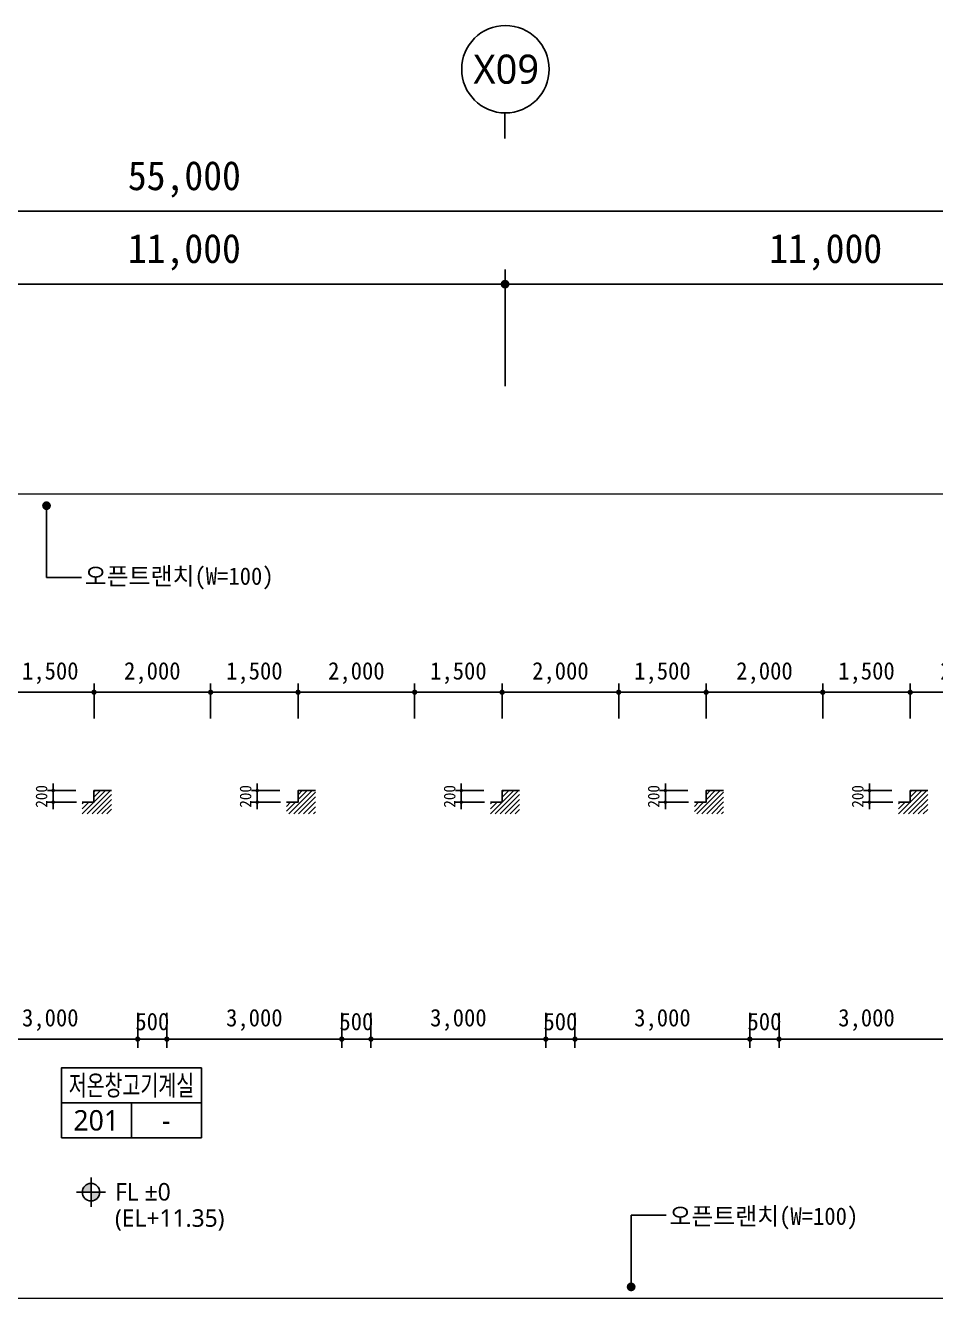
# Model space of a CAD drawing. Header units: inches. Extents: x 3675 to 732988, y -33059 to 70575.
# Drawn here: x 570137 to 585748, y 47293 to 69131 of the extents above; entities that cross this region are included whole.
import ezdxf
from ezdxf.enums import TextEntityAlignment as Align

# ---------------------------------------------------------------- set-up
doc = ezdxf.new("R2010")
doc.units = ezdxf.units.IN
doc.header["$MEASUREMENT"] = 0
doc.linetypes.add('CEN', pattern=[62, 60, -1, 0, -1])
doc.layers.get('0').update_dxf_attribs({"linetype": 'CONTINUOUS'})
for name, color, linetype, lineweight in [('A-AXIS-BUBL', 7, 'CONTINUOUS', 25), ('A-AXIS-LINE', 1, 'CEN', 15), ('A-DIMS', 7, 'CONTINUOUS', 25), ('A-MKXS-LEAD', 7, 'CONTINUOUS', 25), ('A-MKXS-TEXT1', 3, 'CONTINUOUS', 25), ('A-MKXX-NAME', 3, 'CONTINUOUS', 25), ('A-MKXX-SYMB', 7, 'CONTINUOUS', 25), ('A-XXXX-HATC', 8, 'CONTINUOUS', 18), ('A-XXXX-SYMB', 7, 'CONTINUOUS', 25), ('A-XXXX-TXT2', 3, 'CONTINUOUS', 25)]:
    doc.layers.add(name, color=color, linetype=linetype, lineweight=lineweight)
doc.styles.add('HY울릉도L', font='H2GTRE.TTF')
doc.styles.add('돋움체', font='')
doc.styles.add('맑은고딕', font='malgun.ttf')
doc.styles.get('돋움체').set_extended_font_data('DotumChe')
doc.dimstyles.new('CDIM', dxfattribs={"dimtxt": 2, "dimasz": 0.6, "dimexe": 1, "dimexo": 1, "dimgap": 1, "dimtad": 1, "dimdec": 0, "dimrnd": 0.5, "dimzin": 0, "dimdsep": 32, "dimlunit": 6, "dimtxsty": 'HY울릉도L', "dimblk1": '_CIDOT', "dimblk2": '_CIDOT', "dimsah": 1, "dimcen": 4.5, "dimclrd": 2, "dimclre": 2, "dimclrt": 7, "dimadec": 0, "dimazin": 0, "dimtfac": 1, "dimtdec": 0, "dimtix": 1, "dimtmove": 2, "dimatfit": 1, "dimldrblk": '_CIDOT', "dimfxl": 1, "dimtolj": 1, "dimtzin": 0, "dimlwd": -1, "dimarcsym": 0})

# ---------------------------------------------------------------- blocks, each defined once
blk = doc.blocks.new('_CIDOT')
at = {"color": 0, "linetype": 'ByBlock'}
blk.add_line((2, 0), (-1, 0), dxfattribs=at)
at = {"color": 0, "linetype": 'ByBlock', "const_width": 0.5}
blk.add_lwpolyline([(-0.25, 0, 1), (0.25, 0, 1)], format="xyb", close=True, dxfattribs=at)
blk = doc.blocks.new('*D437')
at = {"layer": 'A-DIMS', "lineweight": -2, "transparency": 16777216}
for p, q in [((545363, 62943), (545363, 66193)), ((600363, 62943), (600363, 66193))]:
    blk.add_line(p, q, dxfattribs=at)
at = {"layer": 'A-DIMS', "transparency": 16777216}
blk.add_line((545513, 65943), (600213, 65943), dxfattribs=at)
at = {"layer": 'A-DIMS', "transparency": 16777216, "xscale": 150, "yscale": 150, "zscale": 150, "rotation": 180}
blk.add_blockref('_CIDOT', (545363, 65943), dxfattribs=at)
at = {"layer": 'A-DIMS', "transparency": 16777216, "xscale": 150, "yscale": 150, "zscale": 150}
blk.add_blockref('_CIDOT', (600363, 65943), dxfattribs=at)
at = {"layer": 'A-DIMS', "color": 3, "transparency": 16777216, "insert": (572863, 66491), "char_height": 500, "attachment_point": 5, "style": '돋움체'}
blk.add_mtext('\\A1;55,000', dxfattribs=at)
blk = doc.blocks.new('*D439')
at = {"layer": 'A-DIMS', "lineweight": -2, "transparency": 16777216}
for p, q in [((578363, 62943), (578363, 64943)), ((589363, 62943), (589363, 64943))]:
    blk.add_line(p, q, dxfattribs=at)
at = {"layer": 'A-DIMS', "transparency": 16777216}
blk.add_line((578513, 64693), (589213, 64693), dxfattribs=at)
at = {"layer": 'A-DIMS', "transparency": 16777216, "xscale": 150, "yscale": 150, "zscale": 150, "rotation": 180}
blk.add_blockref('_CIDOT', (578363, 64693), dxfattribs=at)
at = {"layer": 'A-DIMS', "transparency": 16777216, "xscale": 150, "yscale": 150, "zscale": 150}
blk.add_blockref('_CIDOT', (589363, 64693), dxfattribs=at)
at = {"layer": 'A-DIMS', "color": 3, "transparency": 16777216, "insert": (583863, 65241), "char_height": 500, "attachment_point": 5, "style": '돋움체'}
blk.add_mtext('\\A1;11,000', dxfattribs=at)
blk = doc.blocks.new('*D440')
at = {"layer": 'A-DIMS', "lineweight": -2, "transparency": 16777216}
for p, q in [((567363, 62943), (567363, 64943)), ((578363, 62943), (578363, 64943))]:
    blk.add_line(p, q, dxfattribs=at)
at = {"layer": 'A-DIMS', "transparency": 16777216}
blk.add_line((578213, 64693), (567513, 64693), dxfattribs=at)
at = {"layer": 'A-DIMS', "transparency": 16777216, "xscale": 150, "yscale": 150, "zscale": 150, "rotation": 180}
blk.add_blockref('_CIDOT', (567363, 64693), dxfattribs=at)
at = {"layer": 'A-DIMS', "transparency": 16777216, "xscale": 150, "yscale": 150, "zscale": 150}
blk.add_blockref('_CIDOT', (578363, 64693), dxfattribs=at)
at = {"layer": 'A-DIMS', "color": 3, "transparency": 16777216, "insert": (572863, 65241), "char_height": 500, "attachment_point": 5, "style": '돋움체'}
blk.add_mtext('\\A1;11,000', dxfattribs=at)
blk = doc.blocks.new('*D751')
at = {"layer": 'A-DIMS', "transparency": 16777216}
for p, q in [((584613, 56067), (584613, 56127)), ((584613, 55807), (584613, 56007)), ((584613, 55747), (584613, 55687))]:
    blk.add_line(p, q, dxfattribs=at)
at = {"layer": 'A-DIMS', "lineweight": -2, "transparency": 16777216}
for p, q in [((585000, 56007), (584513, 56007)), ((585013, 55807), (584513, 55807))]:
    blk.add_line(p, q, dxfattribs=at)
at = {"layer": 'A-DIMS', "transparency": 16777216, "xscale": 60, "yscale": 60, "zscale": 60}
for p, rotation in [((584613, 56007), 270), ((584613, 55807), 90)]:
    blk.add_blockref('_CIDOT', p, dxfattribs=dict(at, rotation=rotation))
at = {"layer": 'A-DIMS', "color": 3, "transparency": 16777216, "insert": (584413, 55907), "char_height": 200, "attachment_point": 5, "rotation": 90, "style": '돋움체'}
blk.add_mtext('\\A1;200', dxfattribs=at)
blk = doc.blocks.new('*D752')
at = {"layer": 'A-DIMS', "transparency": 16777216}
for p, q in [((581113, 56067), (581113, 56127)), ((581113, 55807), (581113, 56007)), ((581113, 55747), (581113, 55687))]:
    blk.add_line(p, q, dxfattribs=at)
at = {"layer": 'A-DIMS', "lineweight": -2, "transparency": 16777216}
for p, q in [((581500, 56007), (581013, 56007)), ((581513, 55807), (581013, 55807))]:
    blk.add_line(p, q, dxfattribs=at)
at = {"layer": 'A-DIMS', "transparency": 16777216, "xscale": 60, "yscale": 60, "zscale": 60}
for p, rotation in [((581113, 56007), 270), ((581113, 55807), 90)]:
    blk.add_blockref('_CIDOT', p, dxfattribs=dict(at, rotation=rotation))
at = {"layer": 'A-DIMS', "color": 3, "transparency": 16777216, "insert": (580913, 55907), "char_height": 200, "attachment_point": 5, "rotation": 90, "style": '돋움체'}
blk.add_mtext('\\A1;200', dxfattribs=at)
blk = doc.blocks.new('*D753')
at = {"layer": 'A-DIMS', "transparency": 16777216}
for p, q in [((577613, 56067), (577613, 56127)), ((577613, 55807), (577613, 56007)), ((577613, 55747), (577613, 55687))]:
    blk.add_line(p, q, dxfattribs=at)
at = {"layer": 'A-DIMS', "lineweight": -2, "transparency": 16777216}
for p, q in [((578000, 56007), (577513, 56007)), ((578013, 55807), (577513, 55807))]:
    blk.add_line(p, q, dxfattribs=at)
at = {"layer": 'A-DIMS', "transparency": 16777216, "xscale": 60, "yscale": 60, "zscale": 60}
for p, rotation in [((577613, 56007), 270), ((577613, 55807), 90)]:
    blk.add_blockref('_CIDOT', p, dxfattribs=dict(at, rotation=rotation))
at = {"layer": 'A-DIMS', "color": 3, "transparency": 16777216, "insert": (577413, 55907), "char_height": 200, "attachment_point": 5, "rotation": 90, "style": '돋움체'}
blk.add_mtext('\\A1;200', dxfattribs=at)
blk = doc.blocks.new('*D754')
at = {"layer": 'A-DIMS', "transparency": 16777216}
for p, q in [((574113, 56067), (574113, 56127)), ((574113, 55807), (574113, 56007)), ((574113, 55747), (574113, 55687))]:
    blk.add_line(p, q, dxfattribs=at)
at = {"layer": 'A-DIMS', "lineweight": -2, "transparency": 16777216}
for p, q in [((574500, 56007), (574013, 56007)), ((574513, 55807), (574013, 55807))]:
    blk.add_line(p, q, dxfattribs=at)
at = {"layer": 'A-DIMS', "transparency": 16777216, "xscale": 60, "yscale": 60, "zscale": 60}
for p, rotation in [((574113, 56007), 270), ((574113, 55807), 90)]:
    blk.add_blockref('_CIDOT', p, dxfattribs=dict(at, rotation=rotation))
at = {"layer": 'A-DIMS', "color": 3, "transparency": 16777216, "insert": (573913, 55907), "char_height": 200, "attachment_point": 5, "rotation": 90, "style": '돋움체'}
blk.add_mtext('\\A1;200', dxfattribs=at)
blk = doc.blocks.new('*D755')
at = {"layer": 'A-DIMS', "transparency": 16777216}
for p, q in [((570613, 56067), (570613, 56127)), ((570613, 55807), (570613, 56007)), ((570613, 55747), (570613, 55687))]:
    blk.add_line(p, q, dxfattribs=at)
at = {"layer": 'A-DIMS', "lineweight": -2, "transparency": 16777216}
for p, q in [((571000, 56007), (570513, 56007)), ((571013, 55807), (570513, 55807))]:
    blk.add_line(p, q, dxfattribs=at)
at = {"layer": 'A-DIMS', "transparency": 16777216, "xscale": 60, "yscale": 60, "zscale": 60}
for p, rotation in [((570613, 56007), 270), ((570613, 55807), 90)]:
    blk.add_blockref('_CIDOT', p, dxfattribs=dict(at, rotation=rotation))
at = {"layer": 'A-DIMS', "color": 3, "transparency": 16777216, "insert": (570413, 55907), "char_height": 200, "attachment_point": 5, "rotation": 90, "style": '돋움체'}
blk.add_mtext('\\A1;200', dxfattribs=at)
blk = doc.blocks.new('*D765')
at = {"layer": 'A-DIMS', "lineweight": -2, "transparency": 16777216}
for p, q in [((569813, 57243), (569813, 57843)), ((571313, 57243), (571313, 57843))]:
    blk.add_line(p, q, dxfattribs=at)
at = {"layer": 'A-DIMS', "transparency": 16777216}
blk.add_line((569903, 57693), (571223, 57693), dxfattribs=at)
at = {"layer": 'A-DIMS', "transparency": 16777216, "xscale": 90, "yscale": 90, "zscale": 90, "rotation": 180}
blk.add_blockref('_CIDOT', (569813, 57693), dxfattribs=at)
at = {"layer": 'A-DIMS', "transparency": 16777216, "xscale": 90, "yscale": 90, "zscale": 90}
blk.add_blockref('_CIDOT', (571313, 57693), dxfattribs=at)
at = {"layer": 'A-DIMS', "color": 3, "transparency": 16777216, "insert": (570563, 58022), "char_height": 300, "attachment_point": 5, "style": '돋움체'}
blk.add_mtext('\\A1;1,500', dxfattribs=at)
blk = doc.blocks.new('*D766')
at = {"layer": 'A-DIMS', "lineweight": -2, "transparency": 16777216}
for p, q in [((571313, 57243), (571313, 57843)), ((573313, 57243), (573313, 57843))]:
    blk.add_line(p, q, dxfattribs=at)
at = {"layer": 'A-DIMS', "transparency": 16777216}
blk.add_line((573223, 57693), (571403, 57693), dxfattribs=at)
at = {"layer": 'A-DIMS', "transparency": 16777216, "xscale": 90, "yscale": 90, "zscale": 90, "rotation": 180}
blk.add_blockref('_CIDOT', (571313, 57693), dxfattribs=at)
at = {"layer": 'A-DIMS', "transparency": 16777216, "xscale": 90, "yscale": 90, "zscale": 90}
blk.add_blockref('_CIDOT', (573313, 57693), dxfattribs=at)
at = {"layer": 'A-DIMS', "color": 3, "transparency": 16777216, "insert": (572313, 58022), "char_height": 300, "attachment_point": 5, "style": '돋움체'}
blk.add_mtext('\\A1;2,000', dxfattribs=at)
blk = doc.blocks.new('*D738')
at = {"layer": 'A-DIMS', "lineweight": -2, "transparency": 16777216}
for p, q in [((573313, 57243), (573313, 57843)), ((574813, 57243), (574813, 57843))]:
    blk.add_line(p, q, dxfattribs=at)
at = {"layer": 'A-DIMS', "transparency": 16777216}
blk.add_line((573403, 57693), (574723, 57693), dxfattribs=at)
at = {"layer": 'A-DIMS', "transparency": 16777216, "xscale": 90, "yscale": 90, "zscale": 90, "rotation": 180}
blk.add_blockref('_CIDOT', (573313, 57693), dxfattribs=at)
at = {"layer": 'A-DIMS', "transparency": 16777216, "xscale": 90, "yscale": 90, "zscale": 90}
blk.add_blockref('_CIDOT', (574813, 57693), dxfattribs=at)
at = {"layer": 'A-DIMS', "color": 3, "transparency": 16777216, "insert": (574063, 58022), "char_height": 300, "attachment_point": 5, "style": '돋움체'}
blk.add_mtext('\\A1;1,500', dxfattribs=at)
blk = doc.blocks.new('*D739')
at = {"layer": 'A-DIMS', "lineweight": -2, "transparency": 16777216}
for p, q in [((574813, 57243), (574813, 57843)), ((576813, 57243), (576813, 57843))]:
    blk.add_line(p, q, dxfattribs=at)
at = {"layer": 'A-DIMS', "transparency": 16777216}
blk.add_line((576723, 57693), (574903, 57693), dxfattribs=at)
at = {"layer": 'A-DIMS', "transparency": 16777216, "xscale": 90, "yscale": 90, "zscale": 90, "rotation": 180}
blk.add_blockref('_CIDOT', (574813, 57693), dxfattribs=at)
at = {"layer": 'A-DIMS', "transparency": 16777216, "xscale": 90, "yscale": 90, "zscale": 90}
blk.add_blockref('_CIDOT', (576813, 57693), dxfattribs=at)
at = {"layer": 'A-DIMS', "color": 3, "transparency": 16777216, "insert": (575813, 58022), "char_height": 300, "attachment_point": 5, "style": '돋움체'}
blk.add_mtext('\\A1;2,000', dxfattribs=at)
blk = doc.blocks.new('*D740')
at = {"layer": 'A-DIMS', "lineweight": -2, "transparency": 16777216}
for p, q in [((576813, 57243), (576813, 57843)), ((578313, 57243), (578313, 57843))]:
    blk.add_line(p, q, dxfattribs=at)
at = {"layer": 'A-DIMS', "transparency": 16777216}
blk.add_line((576903, 57693), (578223, 57693), dxfattribs=at)
at = {"layer": 'A-DIMS', "transparency": 16777216, "xscale": 90, "yscale": 90, "zscale": 90, "rotation": 180}
blk.add_blockref('_CIDOT', (576813, 57693), dxfattribs=at)
at = {"layer": 'A-DIMS', "transparency": 16777216, "xscale": 90, "yscale": 90, "zscale": 90}
blk.add_blockref('_CIDOT', (578313, 57693), dxfattribs=at)
at = {"layer": 'A-DIMS', "color": 3, "transparency": 16777216, "insert": (577563, 58022), "char_height": 300, "attachment_point": 5, "style": '돋움체'}
blk.add_mtext('\\A1;1,500', dxfattribs=at)
blk = doc.blocks.new('*D741')
at = {"layer": 'A-DIMS', "lineweight": -2, "transparency": 16777216}
for p, q in [((578313, 57243), (578313, 57843)), ((580313, 57243), (580313, 57843))]:
    blk.add_line(p, q, dxfattribs=at)
at = {"layer": 'A-DIMS', "transparency": 16777216}
blk.add_line((580223, 57693), (578403, 57693), dxfattribs=at)
at = {"layer": 'A-DIMS', "transparency": 16777216, "xscale": 90, "yscale": 90, "zscale": 90, "rotation": 180}
blk.add_blockref('_CIDOT', (578313, 57693), dxfattribs=at)
at = {"layer": 'A-DIMS', "transparency": 16777216, "xscale": 90, "yscale": 90, "zscale": 90}
blk.add_blockref('_CIDOT', (580313, 57693), dxfattribs=at)
at = {"layer": 'A-DIMS', "color": 3, "transparency": 16777216, "insert": (579313, 58022), "char_height": 300, "attachment_point": 5, "style": '돋움체'}
blk.add_mtext('\\A1;2,000', dxfattribs=at)
blk = doc.blocks.new('*D742')
at = {"layer": 'A-DIMS', "lineweight": -2, "transparency": 16777216}
for p, q in [((580313, 57243), (580313, 57843)), ((581813, 57243), (581813, 57843))]:
    blk.add_line(p, q, dxfattribs=at)
at = {"layer": 'A-DIMS', "transparency": 16777216}
blk.add_line((580403, 57693), (581723, 57693), dxfattribs=at)
at = {"layer": 'A-DIMS', "transparency": 16777216, "xscale": 90, "yscale": 90, "zscale": 90, "rotation": 180}
blk.add_blockref('_CIDOT', (580313, 57693), dxfattribs=at)
at = {"layer": 'A-DIMS', "transparency": 16777216, "xscale": 90, "yscale": 90, "zscale": 90}
blk.add_blockref('_CIDOT', (581813, 57693), dxfattribs=at)
at = {"layer": 'A-DIMS', "color": 3, "transparency": 16777216, "insert": (581063, 58022), "char_height": 300, "attachment_point": 5, "style": '돋움체'}
blk.add_mtext('\\A1;1,500', dxfattribs=at)
blk = doc.blocks.new('*D743')
at = {"layer": 'A-DIMS', "lineweight": -2, "transparency": 16777216}
for p, q in [((581813, 57243), (581813, 57843)), ((583813, 57243), (583813, 57843))]:
    blk.add_line(p, q, dxfattribs=at)
at = {"layer": 'A-DIMS', "transparency": 16777216}
blk.add_line((583723, 57693), (581903, 57693), dxfattribs=at)
at = {"layer": 'A-DIMS', "transparency": 16777216, "xscale": 90, "yscale": 90, "zscale": 90, "rotation": 180}
blk.add_blockref('_CIDOT', (581813, 57693), dxfattribs=at)
at = {"layer": 'A-DIMS', "transparency": 16777216, "xscale": 90, "yscale": 90, "zscale": 90}
blk.add_blockref('_CIDOT', (583813, 57693), dxfattribs=at)
at = {"layer": 'A-DIMS', "color": 3, "transparency": 16777216, "insert": (582813, 58022), "char_height": 300, "attachment_point": 5, "style": '돋움체'}
blk.add_mtext('\\A1;2,000', dxfattribs=at)
blk = doc.blocks.new('*D744')
at = {"layer": 'A-DIMS', "lineweight": -2, "transparency": 16777216}
for p, q in [((583813, 57243), (583813, 57843)), ((585313, 57243), (585313, 57843))]:
    blk.add_line(p, q, dxfattribs=at)
at = {"layer": 'A-DIMS', "transparency": 16777216}
blk.add_line((583903, 57693), (585223, 57693), dxfattribs=at)
at = {"layer": 'A-DIMS', "transparency": 16777216, "xscale": 90, "yscale": 90, "zscale": 90, "rotation": 180}
blk.add_blockref('_CIDOT', (583813, 57693), dxfattribs=at)
at = {"layer": 'A-DIMS', "transparency": 16777216, "xscale": 90, "yscale": 90, "zscale": 90}
blk.add_blockref('_CIDOT', (585313, 57693), dxfattribs=at)
at = {"layer": 'A-DIMS', "color": 3, "transparency": 16777216, "insert": (584563, 58022), "char_height": 300, "attachment_point": 5, "style": '돋움체'}
blk.add_mtext('\\A1;1,500', dxfattribs=at)
blk = doc.blocks.new('*D745')
at = {"layer": 'A-DIMS', "lineweight": -2, "transparency": 16777216}
for p, q in [((585313, 57243), (585313, 57843)), ((587313, 57243), (587313, 57843))]:
    blk.add_line(p, q, dxfattribs=at)
at = {"layer": 'A-DIMS', "transparency": 16777216}
blk.add_line((587223, 57693), (585403, 57693), dxfattribs=at)
at = {"layer": 'A-DIMS', "transparency": 16777216, "xscale": 90, "yscale": 90, "zscale": 90, "rotation": 180}
blk.add_blockref('_CIDOT', (585313, 57693), dxfattribs=at)
at = {"layer": 'A-DIMS', "transparency": 16777216, "xscale": 90, "yscale": 90, "zscale": 90}
blk.add_blockref('_CIDOT', (587313, 57693), dxfattribs=at)
at = {"layer": 'A-DIMS', "color": 3, "transparency": 16777216, "insert": (586313, 58022), "char_height": 300, "attachment_point": 5, "style": '돋움체'}
blk.add_mtext('\\A1;2,000', dxfattribs=at)
blk = doc.blocks.new('*D767')
at = {"layer": 'A-DIMS', "lineweight": -2, "transparency": 16777216}
for p, q in [((569063, 52193), (569063, 51593)), ((572063, 52193), (572063, 51593))]:
    blk.add_line(p, q, dxfattribs=at)
at = {"layer": 'A-DIMS', "transparency": 16777216}
blk.add_line((571973, 51743), (569153, 51743), dxfattribs=at)
at = {"layer": 'A-DIMS', "transparency": 16777216, "xscale": 90, "yscale": 90, "zscale": 90, "rotation": 180}
blk.add_blockref('_CIDOT', (569063, 51743), dxfattribs=at)
at = {"layer": 'A-DIMS', "transparency": 16777216, "xscale": 90, "yscale": 90, "zscale": 90}
blk.add_blockref('_CIDOT', (572063, 51743), dxfattribs=at)
at = {"layer": 'A-DIMS', "color": 3, "transparency": 16777216, "insert": (570563, 52072), "char_height": 300, "attachment_point": 5, "style": '돋움체'}
blk.add_mtext('\\A1;3,000', dxfattribs=at)
blk = doc.blocks.new('*D768')
at = {"layer": 'A-DIMS', "lineweight": -2, "transparency": 16777216}
for p, q in [((572063, 52193), (572063, 51593)), ((572563, 52193), (572563, 51593))]:
    blk.add_line(p, q, dxfattribs=at)
at = {"layer": 'A-DIMS', "transparency": 16777216}
for p, q in [((571973, 51743), (571883, 51743)), ((572063, 51743), (572563, 51743)), ((572653, 51743), (572743, 51743))]:
    blk.add_line(p, q, dxfattribs=at)
at = {"layer": 'A-DIMS', "transparency": 16777216, "xscale": 90, "yscale": 90, "zscale": 90}
blk.add_blockref('_CIDOT', (572063, 51743), dxfattribs=at)
at = {"layer": 'A-DIMS', "transparency": 16777216, "xscale": 90, "yscale": 90, "zscale": 90, "rotation": 180}
blk.add_blockref('_CIDOT', (572563, 51743), dxfattribs=at)
at = {"layer": 'A-DIMS', "color": 3, "transparency": 16777216, "insert": (572313, 52043), "char_height": 300, "attachment_point": 5, "style": '돋움체'}
blk.add_mtext('\\A1;500', dxfattribs=at)
blk = doc.blocks.new('*D769')
at = {"layer": 'A-DIMS', "lineweight": -2, "transparency": 16777216}
for p, q in [((572563, 52193), (572563, 51593)), ((575563, 52193), (575563, 51593))]:
    blk.add_line(p, q, dxfattribs=at)
at = {"layer": 'A-DIMS', "transparency": 16777216}
blk.add_line((575473, 51743), (572653, 51743), dxfattribs=at)
at = {"layer": 'A-DIMS', "transparency": 16777216, "xscale": 90, "yscale": 90, "zscale": 90, "rotation": 180}
blk.add_blockref('_CIDOT', (572563, 51743), dxfattribs=at)
at = {"layer": 'A-DIMS', "transparency": 16777216, "xscale": 90, "yscale": 90, "zscale": 90}
blk.add_blockref('_CIDOT', (575563, 51743), dxfattribs=at)
at = {"layer": 'A-DIMS', "color": 3, "transparency": 16777216, "insert": (574063, 52072), "char_height": 300, "attachment_point": 5, "style": '돋움체'}
blk.add_mtext('\\A1;3,000', dxfattribs=at)
blk = doc.blocks.new('*D770')
at = {"layer": 'A-DIMS', "lineweight": -2, "transparency": 16777216}
for p, q in [((575563, 52193), (575563, 51593)), ((576063, 52193), (576063, 51593))]:
    blk.add_line(p, q, dxfattribs=at)
at = {"layer": 'A-DIMS', "transparency": 16777216}
for p, q in [((575473, 51743), (575383, 51743)), ((575563, 51743), (576063, 51743)), ((576153, 51743), (576243, 51743))]:
    blk.add_line(p, q, dxfattribs=at)
at = {"layer": 'A-DIMS', "transparency": 16777216, "xscale": 90, "yscale": 90, "zscale": 90}
blk.add_blockref('_CIDOT', (575563, 51743), dxfattribs=at)
at = {"layer": 'A-DIMS', "transparency": 16777216, "xscale": 90, "yscale": 90, "zscale": 90, "rotation": 180}
blk.add_blockref('_CIDOT', (576063, 51743), dxfattribs=at)
at = {"layer": 'A-DIMS', "color": 3, "transparency": 16777216, "insert": (575813, 52043), "char_height": 300, "attachment_point": 5, "style": '돋움체'}
blk.add_mtext('\\A1;500', dxfattribs=at)
blk = doc.blocks.new('*D771')
at = {"layer": 'A-DIMS', "lineweight": -2, "transparency": 16777216}
for p, q in [((576063, 52193), (576063, 51593)), ((579063, 52193), (579063, 51593))]:
    blk.add_line(p, q, dxfattribs=at)
at = {"layer": 'A-DIMS', "transparency": 16777216}
blk.add_line((578973, 51743), (576153, 51743), dxfattribs=at)
at = {"layer": 'A-DIMS', "transparency": 16777216, "xscale": 90, "yscale": 90, "zscale": 90, "rotation": 180}
blk.add_blockref('_CIDOT', (576063, 51743), dxfattribs=at)
at = {"layer": 'A-DIMS', "transparency": 16777216, "xscale": 90, "yscale": 90, "zscale": 90}
blk.add_blockref('_CIDOT', (579063, 51743), dxfattribs=at)
at = {"layer": 'A-DIMS', "color": 3, "transparency": 16777216, "insert": (577563, 52072), "char_height": 300, "attachment_point": 5, "style": '돋움체'}
blk.add_mtext('\\A1;3,000', dxfattribs=at)
blk = doc.blocks.new('*D772')
at = {"layer": 'A-DIMS', "lineweight": -2, "transparency": 16777216}
for p, q in [((579063, 52193), (579063, 51593)), ((579563, 52193), (579563, 51593))]:
    blk.add_line(p, q, dxfattribs=at)
at = {"layer": 'A-DIMS', "transparency": 16777216}
for p, q in [((578973, 51743), (578883, 51743)), ((579063, 51743), (579563, 51743)), ((579653, 51743), (579743, 51743))]:
    blk.add_line(p, q, dxfattribs=at)
at = {"layer": 'A-DIMS', "transparency": 16777216, "xscale": 90, "yscale": 90, "zscale": 90}
blk.add_blockref('_CIDOT', (579063, 51743), dxfattribs=at)
at = {"layer": 'A-DIMS', "transparency": 16777216, "xscale": 90, "yscale": 90, "zscale": 90, "rotation": 180}
blk.add_blockref('_CIDOT', (579563, 51743), dxfattribs=at)
at = {"layer": 'A-DIMS', "color": 3, "transparency": 16777216, "insert": (579313, 52043), "char_height": 300, "attachment_point": 5, "style": '돋움체'}
blk.add_mtext('\\A1;500', dxfattribs=at)
blk = doc.blocks.new('*D773')
at = {"layer": 'A-DIMS', "lineweight": -2, "transparency": 16777216}
for p, q in [((579563, 52193), (579563, 51593)), ((582563, 52193), (582563, 51593))]:
    blk.add_line(p, q, dxfattribs=at)
at = {"layer": 'A-DIMS', "transparency": 16777216}
blk.add_line((582473, 51743), (579653, 51743), dxfattribs=at)
at = {"layer": 'A-DIMS', "transparency": 16777216, "xscale": 90, "yscale": 90, "zscale": 90, "rotation": 180}
blk.add_blockref('_CIDOT', (579563, 51743), dxfattribs=at)
at = {"layer": 'A-DIMS', "transparency": 16777216, "xscale": 90, "yscale": 90, "zscale": 90}
blk.add_blockref('_CIDOT', (582563, 51743), dxfattribs=at)
at = {"layer": 'A-DIMS', "color": 3, "transparency": 16777216, "insert": (581063, 52072), "char_height": 300, "attachment_point": 5, "style": '돋움체'}
blk.add_mtext('\\A1;3,000', dxfattribs=at)
blk = doc.blocks.new('*D774')
at = {"layer": 'A-DIMS', "lineweight": -2, "transparency": 16777216}
for p, q in [((582563, 52193), (582563, 51593)), ((583063, 52193), (583063, 51593))]:
    blk.add_line(p, q, dxfattribs=at)
at = {"layer": 'A-DIMS', "transparency": 16777216}
for p, q in [((582473, 51743), (582383, 51743)), ((582563, 51743), (583063, 51743)), ((583153, 51743), (583243, 51743))]:
    blk.add_line(p, q, dxfattribs=at)
at = {"layer": 'A-DIMS', "transparency": 16777216, "xscale": 90, "yscale": 90, "zscale": 90}
blk.add_blockref('_CIDOT', (582563, 51743), dxfattribs=at)
at = {"layer": 'A-DIMS', "transparency": 16777216, "xscale": 90, "yscale": 90, "zscale": 90, "rotation": 180}
blk.add_blockref('_CIDOT', (583063, 51743), dxfattribs=at)
at = {"layer": 'A-DIMS', "color": 3, "transparency": 16777216, "insert": (582813, 52043), "char_height": 300, "attachment_point": 5, "style": '돋움체'}
blk.add_mtext('\\A1;500', dxfattribs=at)
blk = doc.blocks.new('*D775')
at = {"layer": 'A-DIMS', "lineweight": -2, "transparency": 16777216}
for p, q in [((583063, 52193), (583063, 51593)), ((586063, 52193), (586063, 51593))]:
    blk.add_line(p, q, dxfattribs=at)
at = {"layer": 'A-DIMS', "transparency": 16777216}
blk.add_line((585973, 51743), (583153, 51743), dxfattribs=at)
at = {"layer": 'A-DIMS', "transparency": 16777216, "xscale": 90, "yscale": 90, "zscale": 90, "rotation": 180}
blk.add_blockref('_CIDOT', (583063, 51743), dxfattribs=at)
at = {"layer": 'A-DIMS', "transparency": 16777216, "xscale": 90, "yscale": 90, "zscale": 90}
blk.add_blockref('_CIDOT', (586063, 51743), dxfattribs=at)
at = {"layer": 'A-DIMS', "color": 3, "transparency": 16777216, "insert": (584563, 52072), "char_height": 300, "attachment_point": 5, "style": '돋움체'}
blk.add_mtext('\\A1;3,000', dxfattribs=at)

msp = doc.modelspace()

# ---------------------------------------------------------------- hatches: boundary and pattern name
at = {"layer": 'A-XXXX-HATC'}
h = msp.add_hatch(dxfattribs=at)
h.set_pattern_fill('BRICK', color=256, scale=60.000001, style=0)
h.set_pattern_definition([(45, (464249.09, -24525.88), (-42.426407, 42.426407), [])])
h.paths.add_polyline_path([(571612.5, 55607), (571612.5, 56007), (571312.5, 56007), (571312.5, 55807), (571112.5, 55807), (571112.5, 55607)])
h = msp.add_hatch(dxfattribs=at)
h.set_pattern_fill('BRICK', color=256, scale=60.000001, style=0)
h.set_pattern_definition([(45, (460749.09, -24525.88), (-42.426407, 42.426407), [])])
h.paths.add_polyline_path([(575112.5, 55607), (575112.5, 56007), (574812.5, 56007), (574812.5, 55807), (574612.5, 55807), (574612.5, 55607)])
h = msp.add_hatch(dxfattribs=at)
h.set_pattern_fill('BRICK', color=256, scale=60.000001, style=0)
h.set_pattern_definition([(45, (457249.09, -24525.88), (-42.426407, 42.426407), [])])
h.paths.add_polyline_path([(578612.5, 55607), (578612.5, 56007), (578312.5, 56007), (578312.5, 55807), (578112.5, 55807), (578112.5, 55607)])
h = msp.add_hatch(dxfattribs=at)
h.set_pattern_fill('BRICK', color=256, scale=60.000001, style=0)
h.set_pattern_definition([(45, (453749.09, -24525.88), (-42.426407, 42.426407), [])])
h.paths.add_polyline_path([(582112.5, 55607), (582112.5, 56007), (581812.5, 56007), (581812.5, 55807), (581612.5, 55807), (581612.5, 55607)])
h = msp.add_hatch(dxfattribs=at)
h.set_pattern_fill('BRICK', color=256, scale=60.000001, style=0)
h.set_pattern_definition([(45, (450249.09, -24525.88), (-42.426407, 42.426407), [])])
h.paths.add_polyline_path([(585612.5, 55607), (585612.5, 56007), (585312.5, 56007), (585312.5, 55807), (585112.5, 55807), (585112.5, 55607)])
at = {"layer": 'A-XXXX-SYMB'}
h = msp.add_hatch(color=256, dxfattribs=at)
h.paths.add_polyline_path([(571262.1, 49267.4, 0.4142136), (571112.1, 49117.4), (571262.1, 49117.4)])
h.paths.add_polyline_path([(571412.1, 49117.4), (571262.1, 49117.4), (571262.1, 48967.4, 0.4142136)])

# ---------------------------------------------------------------- linework, layer by layer
for p, q in [((570498.4, 59660.3), (570498.4, 60893.1)), ((571098.4, 59660.3), (570498.4, 59660.3)), ((580526.4, 48725.9), (580526.4, 47493.1)), ((581126.4, 48725.9), (580526.4, 48725.9))]:
    msp.add_line(p, q)
at = {"layer": 'A-AXIS-BUBL', "ltscale": 0.2}
msp.add_line((578362.5, 67193.1), (578362.5, 67630.6), dxfattribs=at)
msp.add_circle((578369.9, 68380.6), 750, dxfattribs=at)
at = {"layer": 'A-AXIS-LINE'}
for p, q in [((600912.5, 61093.1), (543362.5, 61093.1)), ((600912.5, 47293.1), (543362.5, 47293.1))]:
    msp.add_line(p, q, dxfattribs=at)
at = {"layer": 'A-MKXS-LEAD', "const_width": 75}
for points in [[(570460.9, 60893.1, 1), (570535.9, 60893.1, 1)], [(580488.9, 47493.1, -1), (580563.9, 47493.1, -1)]]:
    msp.add_lwpolyline(points, format="xyb", close=True, dxfattribs=at)
at = {"layer": 'A-MKXX-SYMB'}
msp.add_line((571955.3, 50650), (571955.3, 50050), dxfattribs=at)
for points in [[(570755.3, 50650), (573155.3, 50650), (573155.3, 51250), (570755.3, 51250)], [(570755.3, 50050), (573155.3, 50050), (573155.3, 50650), (570755.3, 50650)]]:
    msp.add_lwpolyline(points, close=True, dxfattribs=at)
at = {"layer": 'A-XXXX-SYMB'}
for p, q in [((571262.1, 49367.4), (571262.1, 48867.4)), ((571012.1, 49117.4), (571512.1, 49117.4))]:
    msp.add_line(p, q, dxfattribs=at)
for points in [[(571612.5, 56007), (571462.5, 56007), (571312.5, 56007), (571312.5, 55807), (571112.5, 55807)], [(575112.5, 56007), (574962.5, 56007), (574812.5, 56007), (574812.5, 55807), (574612.5, 55807)], [(578612.5, 56007), (578462.5, 56007), (578312.5, 56007), (578312.5, 55807), (578112.5, 55807)], [(582112.5, 56007), (581962.5, 56007), (581812.5, 56007), (581812.5, 55807), (581612.5, 55807)], [(585612.5, 56007), (585462.5, 56007), (585312.5, 56007), (585312.5, 55807), (585112.5, 55807)]]:
    msp.add_lwpolyline(points, dxfattribs=at)
msp.add_circle((571262.1, 49117.4), 150, dxfattribs=at)

# ---------------------------------------------------------------- texts
at = {"layer": 'A-MKXS-TEXT1', "style": '돋움체'}
for p in [(571154.1, 59685.6), (581182.2, 48706.9)]:
    msp.add_text('오픈트랜치(W=100)', height=300, dxfattribs=at).set_placement(p, align=Align.MIDDLE_LEFT)
at = {"layer": 'A-MKXX-NAME', "style": '맑은고딕', "width": 0.7}
msp.add_text('저온창고기계실', height=350, dxfattribs=at).set_placement((571955.3, 50950), align=Align.MIDDLE_CENTER)
at = {"layer": 'A-MKXX-NAME', "style": '맑은고딕'}
for s, p in [('201', (571351.5, 50350)), ('-', (572551.5, 50350))]:
    msp.add_text(s, height=350, dxfattribs=at).set_placement(p, align=Align.MIDDLE_CENTER)
at = {"layer": 'A-XXXX-TXT2', "ltscale": 0.2, "style": '맑은고딕'}
msp.add_text('X09', height=500, dxfattribs=at).set_placement((578383.8, 68380.9), align=Align.MIDDLE_CENTER)
at = {"layer": 'A-XXXX-TXT2', "style": '맑은고딕'}
for s, p in [('FL %%P0', (571672.6, 49124.3)), ('(EL+11.35)', (571672.6, 48674.3))]:
    msp.add_text(s, height=300, dxfattribs=at).set_placement(p, align=Align.MIDDLE_LEFT)

# ---------------------------------------------------------------- dimensions: what is measured, and where the dimension line sits
at = {"layer": 'A-DIMS'}
for base, p1, p2, override, picture, middle in [((600362.5, 65943.1), (545362.5, 62693.1), (600362.5, 62693.1), {"dimscale": 250, "dimtxsty": '돋움체', "dimclrd": 256, "dimclre": 256, "dimclrt": 3}, '*D437', (572862.5, 66490.7)), ((589362.5, 64693.1), (578362.5, 62693.1), (589362.5, 62693.1), {"dimscale": 250, "dimtxsty": '돋움체', "dimclrd": 256, "dimclre": 256, "dimclrt": 3}, '*D439', (583862.5, 65240.7)), ((571312.5, 57693.1), (569812.5, 57093.1), (571312.5, 57093.1), {"dimscale": 150, "dimtxsty": '돋움체', "dimclrd": 256, "dimclre": 256, "dimclrt": 3}, '*D765', (570562.5, 58021.7)), ((574812.5, 57693.1), (573312.5, 57093.1), (574812.5, 57093.1), {"dimscale": 150, "dimtxsty": '돋움체', "dimclrd": 256, "dimclre": 256, "dimclrt": 3}, '*D738', (574062.5, 58021.7)), ((578312.5, 57693.1), (576812.5, 57093.1), (578312.5, 57093.1), {"dimscale": 150, "dimtxsty": '돋움체', "dimclrd": 256, "dimclre": 256, "dimclrt": 3}, '*D740', (577562.5, 58021.7)), ((581812.5, 57693.1), (580312.5, 57093.1), (581812.5, 57093.1), {"dimscale": 150, "dimtxsty": '돋움체', "dimclrd": 256, "dimclre": 256, "dimclrt": 3}, '*D742', (581062.5, 58021.7)), ((585312.5, 57693.1), (583812.5, 57093.1), (585312.5, 57093.1), {"dimscale": 150, "dimtxsty": '돋움체', "dimclrd": 256, "dimclre": 256, "dimclrt": 3}, '*D744', (584562.5, 58021.7)), ((572562.5, 51743.1), (572062.5, 52343.1), (572562.5, 52343.1), {"dimscale": 150, "dimtxsty": '돋움체', "dimclrd": 256, "dimclre": 256, "dimclrt": 3}, '*D768', (572312.5, 52043.3)), ((576062.5, 51743.1), (575562.5, 52343.1), (576062.5, 52343.1), {"dimscale": 150, "dimtxsty": '돋움체', "dimclrd": 256, "dimclre": 256, "dimclrt": 3}, '*D770', (575812.5, 52043.3)), ((579562.5, 51743.1), (579062.5, 52343.1), (579562.5, 52343.1), {"dimscale": 150, "dimtxsty": '돋움체', "dimclrd": 256, "dimclre": 256, "dimclrt": 3}, '*D772', (579312.5, 52043.3)), ((583062.5, 51743.1), (582562.5, 52343.1), (583062.5, 52343.1), {"dimscale": 150, "dimtxsty": '돋움체', "dimclrd": 256, "dimclre": 256, "dimclrt": 3}, '*D774', (582812.5, 52043.3))]:
    dim = msp.add_linear_dim(base=base, p1=p1, p2=p2, dimstyle='CDIM', override=override, dxfattribs=at)
    dim.commit()
    dim.dimension.update_dxf_attribs({"geometry": picture, "text_midpoint": middle})
for base, p1, p2, angle, override, picture, middle in [((567362.5, 64693.1), (578362.5, 62693.1), (567362.5, 62693.1), 180, {"dimscale": 250, "dimtxsty": '돋움체', "dimclrd": 256, "dimclre": 256, "dimclrt": 3}, '*D440', (572862.5, 65240.7)), ((571312.5, 57693.1), (573312.5, 57093.1), (571312.5, 57093.1), 180, {"dimscale": 150, "dimtxsty": '돋움체', "dimclrd": 256, "dimclre": 256, "dimclrt": 3}, '*D766', (572312.5, 58021.7)), ((574812.5, 57693.1), (576812.5, 57093.1), (574812.5, 57093.1), 180, {"dimscale": 150, "dimtxsty": '돋움체', "dimclrd": 256, "dimclre": 256, "dimclrt": 3}, '*D739', (575812.5, 58021.7)), ((578312.5, 57693.1), (580312.5, 57093.1), (578312.5, 57093.1), 180, {"dimscale": 150, "dimtxsty": '돋움체', "dimclrd": 256, "dimclre": 256, "dimclrt": 3}, '*D741', (579312.5, 58021.7)), ((581812.5, 57693.1), (583812.5, 57093.1), (581812.5, 57093.1), 180, {"dimscale": 150, "dimtxsty": '돋움체', "dimclrd": 256, "dimclre": 256, "dimclrt": 3}, '*D743', (582812.5, 58021.7)), ((585312.5, 57693.1), (587312.5, 57093.1), (585312.5, 57093.1), 180, {"dimscale": 150, "dimtxsty": '돋움체', "dimclrd": 256, "dimclre": 256, "dimclrt": 3}, '*D745', (586312.5, 58021.7)), ((570613.5, 56007), (571112.5, 55807), (571100.2, 56007), 90, {"dimscale": 100, "dimtxsty": '돋움체', "dimclrd": 256, "dimclre": 256, "dimclrt": 3}, '*D755', (570413.3, 55907)), ((574113.5, 56007), (574612.5, 55807), (574600.2, 56007), 90, {"dimscale": 100, "dimtxsty": '돋움체', "dimclrd": 256, "dimclre": 256, "dimclrt": 3}, '*D754', (573913.3, 55907)), ((577613.5, 56007), (578112.5, 55807), (578100.2, 56007), 90, {"dimscale": 100, "dimtxsty": '돋움체', "dimclrd": 256, "dimclre": 256, "dimclrt": 3}, '*D753', (577413.3, 55907)), ((581113.5, 56007), (581612.5, 55807), (581600.2, 56007), 90, {"dimscale": 100, "dimtxsty": '돋움체', "dimclrd": 256, "dimclre": 256, "dimclrt": 3}, '*D752', (580913.3, 55907)), ((584613.5, 56007), (585112.5, 55807), (585100.2, 56007), 90, {"dimscale": 100, "dimtxsty": '돋움체', "dimclrd": 256, "dimclre": 256, "dimclrt": 3}, '*D751', (584413.3, 55907)), ((569062.5, 51743.1), (572062.5, 52343.1), (569062.5, 52343.1), 180, {"dimscale": 150, "dimtxsty": '돋움체', "dimclrd": 256, "dimclre": 256, "dimclrt": 3}, '*D767', (570562.5, 52071.7)), ((572562.5, 51743.1), (575562.5, 52343.1), (572562.5, 52343.1), 180, {"dimscale": 150, "dimtxsty": '돋움체', "dimclrd": 256, "dimclre": 256, "dimclrt": 3}, '*D769', (574062.5, 52071.7)), ((576062.5, 51743.1), (579062.5, 52343.1), (576062.5, 52343.1), 180, {"dimscale": 150, "dimtxsty": '돋움체', "dimclrd": 256, "dimclre": 256, "dimclrt": 3}, '*D771', (577562.5, 52071.7)), ((579562.5, 51743.1), (582562.5, 52343.1), (579562.5, 52343.1), 180, {"dimscale": 150, "dimtxsty": '돋움체', "dimclrd": 256, "dimclre": 256, "dimclrt": 3}, '*D773', (581062.5, 52071.7)), ((583062.5, 51743.1), (586062.5, 52343.1), (583062.5, 52343.1), 180, {"dimscale": 150, "dimtxsty": '돋움체', "dimclrd": 256, "dimclre": 256, "dimclrt": 3}, '*D775', (584562.5, 52071.7))]:
    dim = msp.add_linear_dim(base=base, p1=p1, p2=p2, angle=angle, dimstyle='CDIM', override=override, dxfattribs=at)
    dim.commit()
    dim.dimension.update_dxf_attribs({"geometry": picture, "text_midpoint": middle})

doc.saveas('drawing.dxf')
